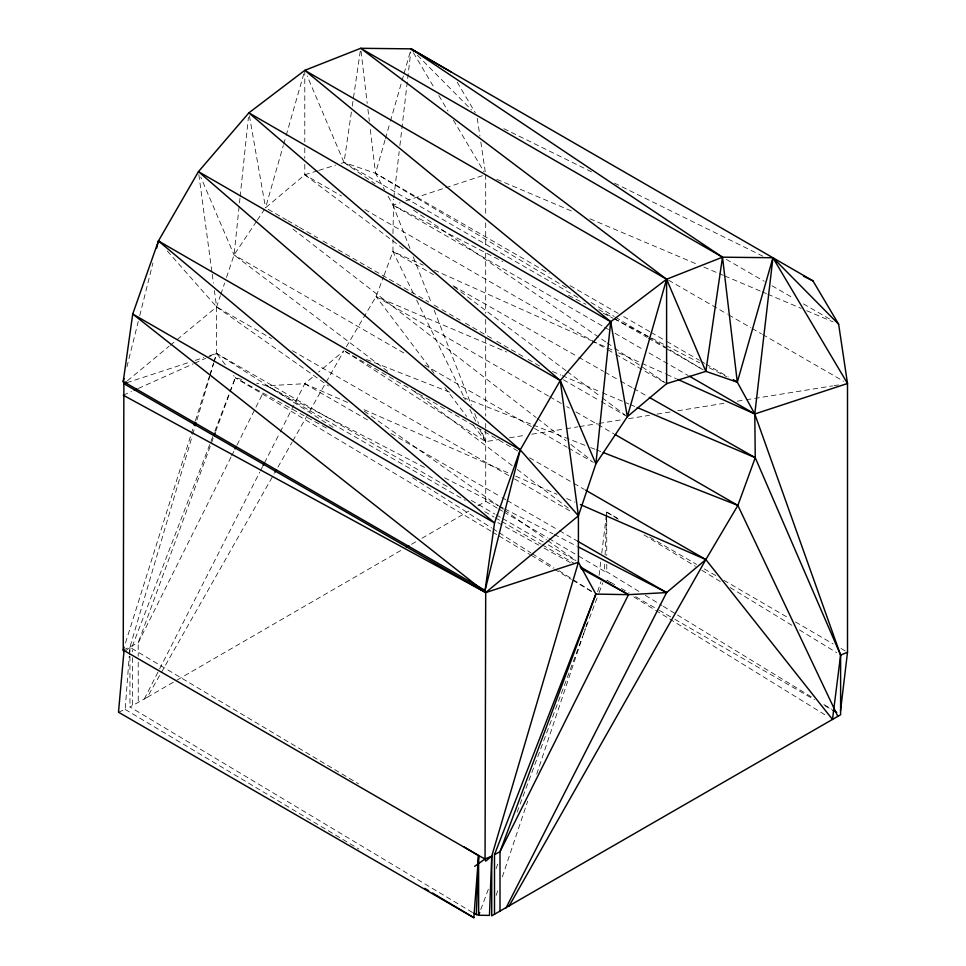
<?xml version="1.0" encoding="UTF-8"?>
<svg xmlns="http://www.w3.org/2000/svg" width="966" height="966" viewBox="0 0 966 966"><rect width="100%" height="100%" fill="white"/><g stroke="black" fill="none" stroke-linecap="round" stroke-linejoin="round"><path stroke-width="0.72" stroke-dasharray="4.83 3.62" d="M638.9 591.421L606.781 571.787L604.462 571.317L604.801 562.441M605.09 555.039L606.72 512.101L618.433 518.911M118.492 712.208L125.157 709.406L129.239 656.143M129.347 654.67L129.915 647.268L192.258 435.92M239.991 198.115L234.062 254.952L226.515 277.423M240.148 196.617L248.419 117.333M392.969 233.579L393.657 199.141M393.838 197.656L399.187 151.529M399.888 145.576L410.779 51.826M599.077 575.325L600.852 560.63M601.746 553.276L606.72 512.101L618.288 519.165M351.382 112.068L344.029 162.481L375.05 183.757M352.252 106.127L360.692 48.3M126.92 366.863L138.271 321.473M139.744 315.616L152.93 262.921M317.403 170.837L304.785 174.798L265.541 207.799L283.304 145.588M283.714 144.139L285.779 136.906M286.19 135.457L303.964 73.247M385.036 140.01L375.508 173.288L384.589 189.831M385.446 138.561L389.998 122.646M390.409 121.209L403.667 74.901M404.078 73.452L410.707 50.304M192.693 434.471L194.818 427.226M196.955 419.993L209.767 376.559M210.202 375.11L213.607 363.53M214.041 362.081L216.601 353.399L216.601 306.91L214.404 290.561M125.508 642.909L190.894 435.098M191.353 433.662L193.152 427.926M195.41 420.765L209.381 376.329M209.839 374.893L213.45 363.433M213.897 361.996L216.601 353.399L450.41 488.385M536.722 774.056L585.372 628.492M585.843 627.079L587.256 622.828M597.616 591.687L600.912 581.774M496.15 895.397L498.541 888.261M502.356 876.838L527.653 801.188M177.201 339.549L216.601 306.91L220.381 295.681M220.852 294.28L224.631 283.038M213.124 438.395L138.198 642.837L138.21 656.264M215.708 431.343L229.654 393.271M230.174 391.87L235.342 377.766L233.555 375.448M480.754 909.61L489.182 887.005M496.041 868.639L498.673 861.575M517.112 812.14L582.426 636.98M583.488 634.155L598.594 593.933M599.113 592.544L602.76 582.836M346.323 346.818L376.064 296.526L383.454 276.856M383.985 275.455L392.969 251.571L392.969 239.58M212.725 436.704L132.487 645.795L132.487 651.76M214.875 431.09L229.413 393.198M229.956 391.798L235.342 377.766L242.454 379.59M231.007 457.099L138.198 642.837L123.25 650.082M231.683 455.759L234.376 450.373M237.056 444.988L263.295 392.498M144.284 699.034L259.709 472.253M260.397 470.913L263.126 465.552M264.491 462.859L279.512 433.336M280.2 431.995L304.785 383.695L314.022 375.931M472.459 912.459L129.963 706.955L147.23 697.331L160.597 673.785M161.346 672.481L274.223 473.654M277.942 467.109L292.046 442.259M292.795 440.943L344.029 350.682L318.635 372.043M256.425 221.443L234.062 254.952L388.839 372.2M257.258 220.212L264.708 209.042M127.355 380.809L169.086 346.263M170.245 345.297L176.041 340.503M124.892 651.434L129.915 647.268L358.495 783.824M147.23 697.331L175.872 680.74M177.176 679.992L402.424 549.557M411.528 544.281L416.744 541.274M421.949 538.255L468.824 511.111M477.929 505.834L485.741 501.306L485.693 429.556M123.25 395.203L131.485 391.508M138.355 388.441L193.26 363.844M194.637 363.24L205.613 358.314M206.99 357.698L216.601 353.399L333.693 427.709M388.078 196.183L392.969 205.094L400.105 202.751M405.805 200.868L444.324 188.213M445.749 187.742L482.843 175.558M126.739 382.753L189.493 362.25M195.204 360.39L203.766 357.589M209.465 355.73L216.601 353.399L226.418 366.162M318.804 170.402L335.625 165.126M341.227 163.363L344.029 162.481L375.508 173.288L549.231 273.595M345.297 351.503L485.693 441.619L499.096 439.47M509.517 437.791L525.89 435.171M531.843 434.205L564.603 428.952M566.088 428.711L578.006 426.791M579.491 426.561L597.362 423.688M598.848 423.446L622.672 419.618M628.625 418.664L649.478 415.32M656.916 414.124L671.805 411.733M677.77 410.767L723.92 403.353M737.324 401.204L744.762 400.009M746.259 399.767L832.607 385.893M834.105 385.663L838.573 384.939M347.506 402.424L304.785 383.695L266.652 385.772L256.69 383.224M366.452 359.497L451.955 393.09M463.161 397.485L531.843 424.472M533.244 425.016L585.106 445.398M590.709 447.596L594.911 449.25M596.312 449.794L601.915 452.003M496.814 179.326L573.236 211.735M589.912 218.799L696.909 264.165M703.852 267.111L723.317 275.358M724.705 275.938L760.834 291.261M762.222 291.853L766.388 293.616M767.777 294.207L801.128 308.347M806.682 310.702L833.09 321.895M434.048 373.274L376.064 296.526L506.619 352.01M552.455 371.499L560.799 375.037M562.188 375.629L601.069 392.16M602.458 392.751L628.854 403.969M630.243 404.549L635.797 406.915M364.049 409.681L510.133 473.751M515.651 476.166L556.996 494.302M566.644 498.528L574.915 502.163M413.351 293.362L392.969 251.571L423.241 265.155M434.241 270.094L591.071 340.491M592.448 341.107L606.201 347.289M607.578 347.905L613.084 350.38M618.59 352.844L640.603 362.721M641.979 363.349L665.357 373.842M666.733 374.458L676.369 378.781M503.829 128.647L594.271 173.18M614.521 183.154L763.007 256.256M409.982 248.479L392.969 205.094L502.839 261.593M568.491 295.354L585.915 304.314M603.327 313.274L612.71 318.104M614.05 318.792L664.958 344.971M666.298 345.659L699.795 362.89M709.177 367.708L726.601 376.668M424.485 467.387L266.652 385.772L465.189 500.4M444.553 477.759L498.058 505.435M499.398 506.124L503.407 508.201M504.747 508.889L552.902 533.787M554.243 534.476L576.98 546.237M326.363 427.986L235.342 377.766L491.199 531.288M497.864 522.606L538.762 545.162M544.039 548.084L570.423 562.635M392.969 251.571L433.517 274.634M453.126 285.803L577.378 356.49M578.682 357.239L603.533 371.367M604.849 372.115L619.23 380.302M620.534 381.039L632.307 387.74M633.624 388.489L648.005 396.664M726.311 259.395L764.191 281.263M772.027 285.791L792.929 297.854M803.386 303.892L832.112 320.483M668.557 280.188L727.338 314.131M728.642 314.88L750.848 327.703M752.152 328.452L761.293 333.729M762.597 334.49L843.584 381.244M570.121 285.658L618.457 313.564M623.674 316.57L649.804 331.652M651.108 332.413L665.477 340.708M666.782 341.457L699.432 360.318M700.748 361.067L704.661 363.325M705.965 364.085L728.171 376.909M577.837 297.468L344.029 162.481L307.128 75.855M598.739 309.531L613.108 317.826M614.412 318.587L647.063 337.436M648.367 338.197L665.357 347.989M666.661 348.75L703.236 369.869L649.067 337.327M392.969 205.094L603.267 326.508M604.571 327.257L608.495 329.515M615.016 333.294L643.754 349.885M648.983 352.892L688.166 375.52M304.785 164.353L304.785 174.798L341.36 195.917M364.87 209.489L606.515 349.004M607.819 349.752L614.352 353.52M615.656 354.28L665.296 382.934M268.15 209.308L286.443 219.862M287.747 220.622L298.192 226.648M299.496 227.408L317.79 237.962M323.006 240.981L329.539 244.748M330.843 245.509L428.807 302.068M434.036 305.075L440.568 308.854M441.873 309.603L460.154 320.169M465.383 323.175L491.513 338.257M496.729 341.276L522.86 356.357M528.076 359.376L539.837 366.162M563.347 379.735L599.922 400.854M601.226 401.602L626.04 415.935M376.064 296.526L548.483 396.06M549.787 396.821L561.536 403.607M566.764 406.626L569.372 408.135M575.905 411.902L613.784 433.77M403.873 352.988L234.062 254.952L200.783 177.104M424.774 365.051L567.139 447.246M568.443 448.007L593.269 462.328M345.333 351.443L517.752 450.989M529.513 457.775L572.609 482.662M573.925 483.411L584.37 489.448M167.299 251.015L216.601 306.91L271.458 338.583M292.36 350.658L509.191 475.84M514.407 478.858L570.58 511.28M304.785 383.695L370.099 421.393M390.989 433.456L500.714 496.802M502.018 497.562L505.942 499.82M507.247 500.581L558.179 529.984M559.495 530.745L577.777 541.298M471.311 500.448L494.821 514.021M496.126 514.781L501.342 517.8M502.658 518.549L543.146 541.926M548.374 544.945L575.796 560.775M614.762 584.696L606.926 580.18L612.009 583.428M621.295 588.451L629.12 592.967M635.652 596.722L657.846 609.498M659.15 610.258L673.507 618.53M674.811 619.278L814.507 699.722M824.952 705.735L831.472 709.491M484.787 511.702L493.928 516.991M495.232 517.74L500.46 520.759M501.765 521.507L540.948 544.136M542.252 544.884L573.599 562.985M649.671 537.096L696.522 564.373M704.335 568.926L716.048 575.736M723.86 580.288L788.932 618.168M795.441 621.959L833.187 643.936M841 648.476L847.508 652.267M485.741 501.306L497.357 508.164M498.649 508.925L502.525 511.207M503.817 511.968L547.686 537.833M548.978 538.593L577.366 555.341M578.658 556.102L604.462 571.317M125.157 709.406L358.905 849.042M566.487 287.808L375.508 173.288L370.038 127.162M590.999 302.515L614.231 316.437M615.511 317.21L647.775 336.554M492.503 532.061L497.671 535.164M498.963 535.937L529.972 554.544M531.264 555.317L553.228 568.503M554.52 569.276L571.329 579.359M572.621 580.131L593.293 592.532M643.996 534.874L695.399 566.305M701.823 570.23L721.095 582.015M730.091 587.509L793.062 626.004M799.486 629.941L836.761 652.714M645.324 595.346L662.024 605.561M663.304 606.346L676.152 614.207M677.444 614.992L812.346 697.476M823.913 704.54L831.617 709.261M633.805 596.867L654.308 609.522M655.588 610.307L668.412 618.216M669.692 619.013L826.087 715.492M412.603 477.784L491.513 527.859M492.781 528.668L497.876 531.892M499.144 532.701L530.962 552.89M532.242 553.699L553.88 567.428M558.964 570.665L593.329 592.472M413.508 210.129L605.803 342M607.046 342.845L613.253 347.108M614.485 347.953L665.357 382.838M216.601 306.91L328.585 385.965M364.279 411.154L498.42 505.834M499.651 506.691L503.346 509.299M504.578 510.169L546.418 539.704M547.65 540.574L575.953 560.546M304.785 174.798L405.889 250.617M454.032 286.721L565.967 370.654M567.175 371.56L600.876 396.833M602.072 397.738L624.942 414.885M414.04 391.29L512.427 465.817M517.221 469.452L568.817 508.539M292.964 229.063L536.251 417.626M537.446 418.544L566.064 440.738M570.834 444.432L591.107 460.142M417.481 55.291L471.541 109.991M444.915 387.656L466.663 416.443M473.002 424.835L485.693 441.619L481.297 430.425M413.424 52.744L434.181 87.749M438.793 95.525L448.019 111.09M453.404 120.158L484.159 172.02M457.184 82.17L475.32 112.805M416.648 300.1L465.31 399.839M469.911 409.27L475.827 421.405M479.776 429.496L485.693 441.619M413.267 256.871L431.379 303.058M434.12 310.062L471.432 405.237M474.717 413.629L478.556 423.434M249.409 115.823L265.541 207.799M477.276 118.323L479.933 136.097M480.827 142.026L485.246 171.658M198.851 174.617L212.013 272.726M212.218 274.211L213.414 283.135M361.043 51.27L367.213 103.362M367.925 109.303L369.326 121.209M606.72 512.101L606.757 555.365M606.769 564.325L606.781 571.787M138.21 662.229L138.247 702.511M132.499 657.725L132.535 705.482M129.915 647.268L129.915 654.731M129.927 656.228L129.963 706.955M485.693 174.617L485.693 216.855M485.693 222.892L485.693 247.03M485.693 253.056L485.693 313.395M485.693 319.432L485.693 336.023M485.693 337.532L485.693 415.984M485.693 423.519L485.693 428.047M304.785 70.349L304.785 141.966M304.785 147.943L304.785 158.388"/><path stroke-width="1.45" d="M473.751 913.244L478.653 915.261L489.472 915.394L491.73 856.166L485.693 861.153L485.065 858.967L485.693 592.581L578.417 515.808L595.877 463.837L627.345 416.684L610.693 321.738L248.878 112.853L560.268 380.532L578.417 515.808L578.417 562.284L491.73 856.166L491.73 915.853L840.613 714.755L840.613 655.069L754.784 413.979L737.312 382.186L722.496 257.185L411.118 48.855L360.692 48.3L304.785 70.349L248.878 112.853L198.453 171.634L158.436 240.957L132.728 314.022L123.25 381.498L123.877 383.683L123.25 650.082L123.877 652.267L118.492 712.208L473.847 917.7L478.593 855.574L464.392 847.085M494.495 914.259L494.495 854.572L595.877 594.09L578.417 562.284L485.693 592.581L123.25 395.203M500.002 911.409L500.002 851.722L595.877 594.09L628.468 594.658L666.6 592.581L705.844 559.58L737.867 505.411L755.255 457.691L754.784 413.979L772.933 257.741L722.496 257.185L666.6 279.246L610.693 321.738L560.268 380.532L520.239 449.842L494.544 522.92L485.065 590.395L485.693 592.581L123.877 383.683L126.196 381.775M476.335 914.79L478.593 855.574L123.25 650.082L124.155 647.208M649.309 397.412L755.255 457.691L840.613 655.069L832.487 719.453L705.844 559.58L585.674 490.197M840.529 710.771L847.508 652.267L847.508 383.502L838.645 324.25L812.949 280.852L411.118 48.855L413.243 51.005M123.986 378.575L123.25 381.498L485.065 590.395L520.239 449.842L198.453 171.634L560.268 380.532L595.877 463.837L610.693 321.738L304.785 70.349L666.6 279.246L705.844 371.367L737.312 382.186L772.933 257.741L838.645 324.25M156.601 248.274L158.436 240.957L520.239 449.842L578.417 515.808M666.6 279.246L627.345 416.684L666.6 383.683L705.844 371.367L722.496 257.185L360.692 48.3L666.6 279.246L666.6 383.683M195.253 425.777L196.098 422.891M194.057 425.064L194.951 422.19M214.15 435.569L215.189 432.756M479.704 912.435L478.653 915.261L478.593 855.574L485.065 858.967L491.73 856.166M235.04 449.021L236.392 446.34M580.131 566.752L628.468 594.658L500.002 851.722L494.495 854.572M263.126 465.552L264.491 462.859M506.039 907.919L666.6 592.581L577.777 541.298M274.972 472.338L276.457 469.73M508.985 906.217L705.844 559.58L580.421 504.578M474.717 866.321L485.065 858.967M406.324 547.299L408.932 545.79M134.238 390.288L136.979 389.056M840.613 655.069L847.508 652.267M677.746 379.397L754.784 413.979L847.508 383.502L772.933 257.741M123.877 383.683L126.739 382.753M603.327 452.547L737.867 505.411L837.848 716.349M637.186 407.507L755.255 457.691M803.507 276.204L812.949 280.852M733.291 380.121L737.312 382.186L733.399 379.916M578.32 546.925L666.6 592.581M580.977 568.455L628.468 594.658M411.118 48.855L451.146 71.967M689.47 376.269L754.784 413.979M615.088 434.519L737.867 505.411M832.777 710.252L836.701 712.497M424.774 888.382L428.638 890.7M432.514 893.019L473.847 917.7M485.693 592.581L132.728 314.022L494.544 522.92L158.436 240.957"/></g></svg>
